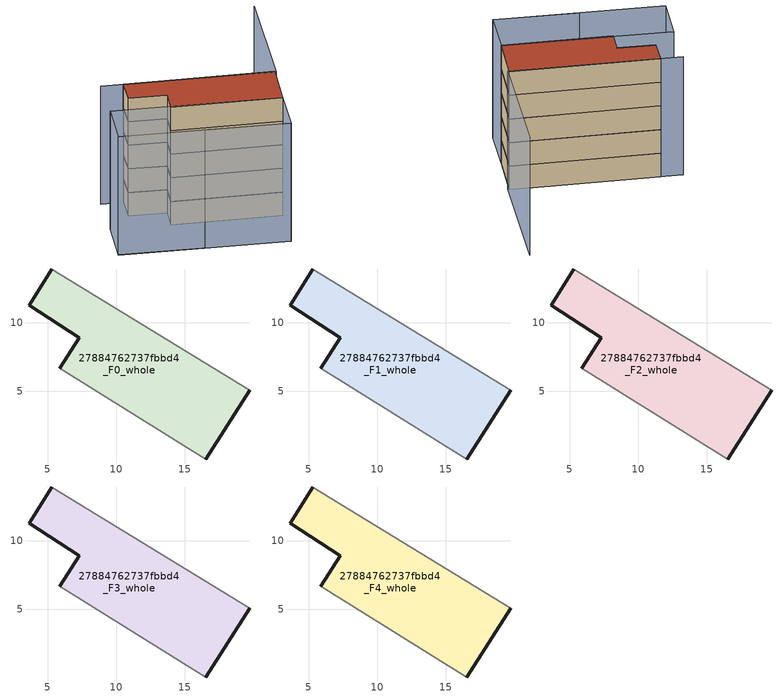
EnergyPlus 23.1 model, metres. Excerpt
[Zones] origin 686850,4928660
27884762737fbbd4_F0_whole
 floor ground (EU_floor_Construction): 16.53,0.06 19.74,5.06 5.31,13.92 3.67,11.26 7.32,8.9 5.87,6.67 z0
 wall outside (EU_wall_Construction): 19.74,5.06 16.53,0.06 / 5.87,6.67 7.32,8.9 3.67,11.26 5.31,13.92 z0:3
 wall adiabatic (EU_wall_Construction): 5.31,13.92 19.74,5.06 / 16.53,0.06 5.87,6.67 z0:3
27884762737fbbd4_F1_whole
 floor to 27884762737fbbd4_F0_whole (EU_floor_Construction): 16.53,0.06 19.74,5.06 5.31,13.92 3.67,11.26 7.32,8.9 5.87,6.67 z3
 wall outside (EU_wall_Construction): 19.74,5.06 16.53,0.06 / 5.87,6.67 7.32,8.9 3.67,11.26 5.31,13.92 z3:6
 wall adiabatic (EU_wall_Construction): 5.31,13.92 19.74,5.06 / 16.53,0.06 5.87,6.67 z3:6
27884762737fbbd4_F2_whole
 floor to 27884762737fbbd4_F1_whole (EU_floor_Construction): 16.53,0.06 19.74,5.06 5.31,13.92 3.67,11.26 7.32,8.9 5.87,6.67 z6
 wall outside (EU_wall_Construction): 19.74,5.06 16.53,0.06 / 5.87,6.67 7.32,8.9 3.67,11.26 5.31,13.92 z6:9
 wall adiabatic (EU_wall_Construction): 5.31,13.92 19.74,5.06 / 16.53,0.06 5.87,6.67 z6:9
27884762737fbbd4_F3_whole
 floor to 27884762737fbbd4_F2_whole (EU_floor_Construction): 16.53,0.06 19.74,5.06 5.31,13.92 3.67,11.26 7.32,8.9 5.87,6.67 z9
 wall outside (EU_wall_Construction): 19.74,5.06 16.53,0.06 / 5.87,6.67 7.32,8.9 3.67,11.26 5.31,13.92 z9:12
 wall adiabatic (EU_wall_Construction): 5.31,13.92 19.74,5.06 / 16.53,0.06 5.87,6.67 z9:12
27884762737fbbd4_F4_whole
 floor to 27884762737fbbd4_F3_whole (EU_floor_Construction): 16.53,0.06 19.74,5.06 5.31,13.92 3.67,11.26 7.32,8.9 5.87,6.67 z12
 wall outside (EU_wall_Construction): 19.74,5.06 16.53,0.06 / 5.87,6.67 7.32,8.9 3.67,11.26 5.31,13.92 z12:15
 wall adiabatic (EU_wall_Construction): 5.31,13.92 19.74,5.06 / 16.53,0.06 5.87,6.67 z12:15
 roof outside (EU_roof_Construction): 19.74,5.06 16.53,0.06 5.87,6.67 7.32,8.9 3.67,11.26 5.31,13.92 z15
shading: -2.83,5.54 13.43,-4.78 / 27.6,17.33 19.79,4.85 / 19.79,4.85 3.2,15.24 / 13.45,-4.79 -2.81,5.53 / -2.81,5.53 0.27,10.38 / 0.27,10.38 16.53,0.06 / 16.53,0.06 13.45,-4.79 z0:15
[Building]
EU S2 Campaign: North Axis=0; Terrain=City; Solar Distribution=FullExterior
[Site:Location]
Bologna: Latitude=44.5; Longitude=11.25; Time Zone=1; Elevation=37
[SizingPeriod:WeatherFileDays]
AnnualSizingPeriod: Begin Month=1; Begin Day of Month=1; End Month=12; End Day of Month=31; Day of Week for Start Day=Monday; Use Weather File Daylight Saving Period=No; Use Weather File Rain and Snow Indicators=No
[MATERIAL]
EU_InternalMass_Material: Roughness=MediumRough; Thickness=0.1; Conductivity=1; Density=1800; Specific Heat=900; Thermal Absorptance=0.9; Solar Absorptance=0.7; Visible Absorptance=0.7
[MATERIAL:NOMASS] Roughness=MediumRough; Thermal Absorptance=0.9; Solar Absorptance=0.7; Visible Absorptance=0.7
Name | Thermal Resistance
EU_wall_NoMass | 0.905828
EU_roof_NoMass | 0.37593
EU_floor_NoMass | 0.67114
[CONSTRUCTION]
EU_wall_Construction: EU_wall_NoMass
EU_roof_Construction: EU_roof_NoMass
EU_floor_Construction: EU_floor_NoMass
EU_InternalMass_Construction: EU_InternalMass_Material
[ZONE] Type=1; Multiplier=1; Ceiling Height=autocalculate; Floor Area=autocalculate; Part of Total Floor Area=Yes
Name | Volume
27884762737fbbd4_F0_whole | 263.969
27884762737fbbd4_F1_whole; 27884762737fbbd4_F2_whole; 27884762737fbbd4_F3_whole; 27884762737fbbd4_F4_whole | 263.971
[INTERNALMASS] Construction=EU_InternalMass_Construction; Surface Area=87.9899
Name | Zone or ZoneList
27884762737fbbd4_F0_whole_EU_InternalMass | 27884762737fbbd4_F0_whole
27884762737fbbd4_F1_whole_EU_InternalMass | 27884762737fbbd4_F1_whole
27884762737fbbd4_F2_whole_EU_InternalMass | 27884762737fbbd4_F2_whole
27884762737fbbd4_F3_whole_EU_InternalMass | 27884762737fbbd4_F3_whole
27884762737fbbd4_F4_whole_EU_InternalMass | 27884762737fbbd4_F4_whole
[OTHEREQUIPMENT] Fuel Type=Electricity; Design Level Calculation Method=Watts/Area; Power per Zone Floor Area=1; Fraction Latent=0; Fraction Radiant=0; Fraction Lost=0; Carbon Dioxide Generation Rate=0; EndUse Subcategory=EU_Step8_InternalGains
Name | Zone or ZoneList or Space or SpaceList | Schedule
EU_Step8_InternalGain_27884762737fbbd4_F0_whole_f000 | 27884762737fbbd4_F0_whole | EU_Step8_GainSchedule_27884762737fbbd4_F0_whole_f000
EU_Step8_InternalGain_27884762737fbbd4_F1_whole_f000 | 27884762737fbbd4_F1_whole | EU_Step8_GainSchedule_27884762737fbbd4_F1_whole_f000
EU_Step8_InternalGain_27884762737fbbd4_F2_whole_f000 | 27884762737fbbd4_F2_whole | EU_Step8_GainSchedule_27884762737fbbd4_F2_whole_f000
EU_Step8_InternalGain_27884762737fbbd4_F3_whole_f000 | 27884762737fbbd4_F3_whole | EU_Step8_GainSchedule_27884762737fbbd4_F3_whole_f000
EU_Step8_InternalGain_27884762737fbbd4_F4_whole_f000 | 27884762737fbbd4_F4_whole | EU_Step8_GainSchedule_27884762737fbbd4_F4_whole_f000
[ZONEVENTILATION:DESIGNFLOWRATE] Schedule=EU_AlwaysOn; Design Flow Rate Calculation Method=AirChanges/Hour; Air Changes per Hour=0.73129; Ventilation Type=Natural; Fan Pressure Rise=0; Fan Total Efficiency=1; Constant Term Coefficient=1; Temperature Term Coefficient=0; Velocity Term Coefficient=0; Velocity Squared Term Coefficient=0; Minimum Indoor Temperature=-100; Maximum Indoor Temperature=100; Delta Temperature=-100; Minimum Outdoor Temperature=-100; Maximum Outdoor Temperature=100; Maximum Wind Speed=40
Name | Zone or ZoneList or Space or SpaceList
EU_ConstantAir_27884762737fbbd4_F0_whole | 27884762737fbbd4_F0_whole
EU_ConstantAir_27884762737fbbd4_F1_whole | 27884762737fbbd4_F1_whole
EU_ConstantAir_27884762737fbbd4_F2_whole | 27884762737fbbd4_F2_whole
EU_ConstantAir_27884762737fbbd4_F3_whole | 27884762737fbbd4_F3_whole
EU_ConstantAir_27884762737fbbd4_F4_whole | 27884762737fbbd4_F4_whole
[HVACTEMPLATE:THERMOSTAT] Constant Heating Setpoint=20; Constant Cooling Setpoint=50
EU_HeatOnly_27884762737fbbd4_F0_whole; EU_HeatOnly_27884762737fbbd4_F1_whole; EU_HeatOnly_27884762737fbbd4_F2_whole; EU_HeatOnly_27884762737fbbd4_F3_whole; EU_HeatOnly_27884762737fbbd4_F4_whole
[HVACTEMPLATE:ZONE:IDEALLOADSAIRSYSTEM] System Availability Schedule=EU_AlwaysOn; Maximum Heating Supply Air Temperature=50; Minimum Cooling Supply Air Temperature=13; Maximum Heating Supply Air Humidity Ratio=0.0156; Minimum Cooling Supply Air Humidity Ratio=0.0077; Heating Limit=NoLimit; Cooling Limit=NoLimit; Heating Availability Schedule=EU_AlwaysOn; Cooling Availability Schedule=EU_CoolingOff; Dehumidification Control Type=ConstantSensibleHeatRatio; Cooling Sensible Heat Ratio=0.7; Dehumidification Setpoint=60; Humidification Control Type=None; Humidification Setpoint=30; Outdoor Air Method=None; Outdoor Air Flow Rate per Person=0.00944; Outdoor Air Flow Rate per Zone Floor Area=0; Outdoor Air Flow Rate per Zone=0; Demand Controlled Ventilation Type=None; Outdoor Air Economizer Type=NoEconomizer; Heat Recovery Type=None; Sensible Heat Recovery Effectiveness=0.7; Latent Heat Recovery Effectiveness=0.65
Name | Template Thermostat
27884762737fbbd4_F0_whole | EU_HeatOnly_27884762737fbbd4_F0_whole
27884762737fbbd4_F1_whole | EU_HeatOnly_27884762737fbbd4_F1_whole
27884762737fbbd4_F2_whole | EU_HeatOnly_27884762737fbbd4_F2_whole
27884762737fbbd4_F3_whole | EU_HeatOnly_27884762737fbbd4_F3_whole
27884762737fbbd4_F4_whole | EU_HeatOnly_27884762737fbbd4_F4_whole
[SIZING:ZONE] Zone Cooling Design Supply Air Temperature Input Method=SupplyAirTemperature; Zone Cooling Design Supply Air Temperature=13; Zone Heating Design Supply Air Temperature Input Method=SupplyAirTemperature; Zone Heating Design Supply Air Temperature=50; Zone Cooling Design Supply Air Humidity Ratio=0.008; Zone Heating Design Supply Air Humidity Ratio=0.008; Cooling Design Air Flow Method=DesignDay; Cooling Design Air Flow Rate=0; Cooling Minimum Air Flow per Zone Floor Area=0.000762; Cooling Minimum Air Flow=0; Cooling Minimum Air Flow Fraction=0.2; Heating Design Air Flow Method=DesignDay; Heating Design Air Flow Rate=0; Heating Maximum Air Flow per Zone Floor Area=0.002032; Heating Maximum Air Flow=0.141576; Heating Maximum Air Flow Fraction=0.3; Account for Dedicated Outdoor Air System=No; Dedicated Outdoor Air System Control Strategy=NeutralSupplyAir; Dedicated Outdoor Air Low Setpoint Temperature for Design=autosize; Dedicated Outdoor Air High Setpoint Temperature for Design=autosize; Zone Load Sizing Method=Sensible Load Only No Latent Load; Zone Latent Cooling Design Supply Air Humidity Ratio Input Method=HumidityRatioDifference; Zone Cooling Design Supply Air Humidity Ratio Difference=0.005; Zone Latent Heating Design Supply Air Humidity Ratio Input Method=HumidityRatioDifference; Zone Humidification Design Supply Air Humidity Ratio Difference=0.005
27884762737fbbd4_F0_whole; 27884762737fbbd4_F1_whole; 27884762737fbbd4_F2_whole; 27884762737fbbd4_F3_whole; 27884762737fbbd4_F4_whole
[SCHEDULE:CONSTANT]
Name | Hourly Value
EU_AlwaysOn | 1
EU_CoolingOff | 0
[SCHEDULE:FILE] Column Number=1; Rows to Skip at Top=0; Number of Hours of Data=8760; Column Separator=Comma; Interpolate to Timestep=No; Minutes per Item=60; Adjust Schedule for Daylight Savings=Yes
Name | File
EU_Step8_GainSchedule_27884762737fbbd4_F0_whole_f000 | ../../schedules/27884762737fbbd4/27884762737fbbd4_F0_whole_f000_gain.csv
EU_Step8_GainSchedule_27884762737fbbd4_F1_whole_f000 | ../../schedules/27884762737fbbd4/27884762737fbbd4_F1_whole_f000_gain.csv
EU_Step8_GainSchedule_27884762737fbbd4_F2_whole_f000 | ../../schedules/27884762737fbbd4/27884762737fbbd4_F2_whole_f000_gain.csv
EU_Step8_GainSchedule_27884762737fbbd4_F3_whole_f000 | ../../schedules/27884762737fbbd4/27884762737fbbd4_F3_whole_f000_gain.csv
EU_Step8_GainSchedule_27884762737fbbd4_F4_whole_f000 | ../../schedules/27884762737fbbd4/27884762737fbbd4_F4_whole_f000_gain.csv
